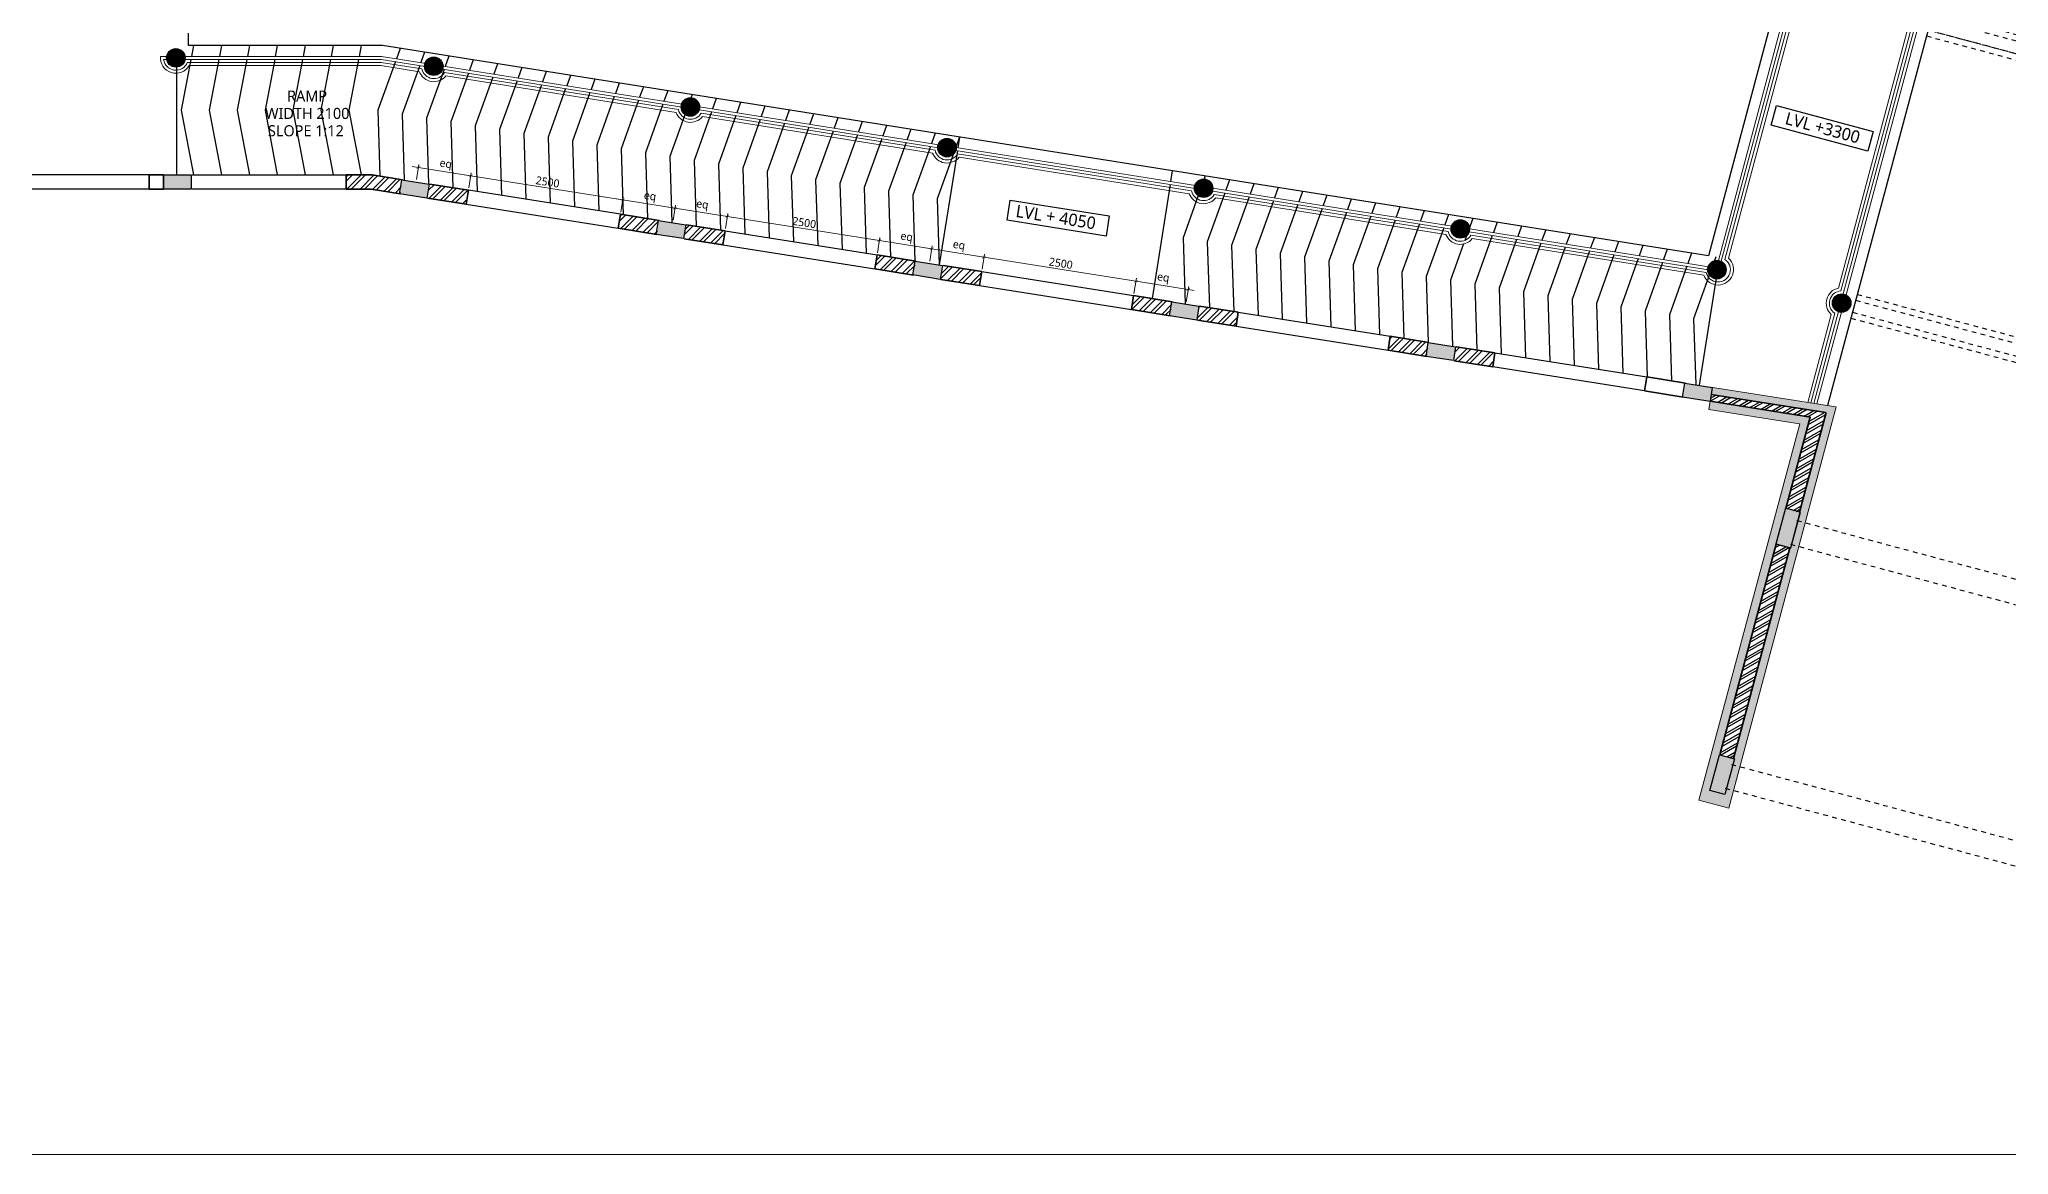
# Model space of a CAD drawing. Header units: millimetres. Extents: x 897770 to 1185420, y -692043 to -233237.
# Drawn here: x 932268 to 964262, y -392994 to -374887 of the extents above; entities that cross this region are included whole.
import ezdxf
from ezdxf.enums import TextEntityAlignment as Align

# ---------------------------------------------------------------- set-up
doc = ezdxf.new("R2010")
doc.units = ezdxf.units.MM
doc.header["$MEASUREMENT"] = 0
doc.linetypes.add('Dash', pattern=[6, 3, -3])
for name, color, linetype in [('A-Anno Tags', 6, 'Continuous'), ('A-Ele 10', 3, 'Continuous'), ('A-Elevation', 4, 'Continuous'), ('A-Steps', 3, 'Continuous'), ('A-Wall Patt', 8, 'Continuous'), ('S-Conc Patt', 9, 'Continuous')]:
    doc.layers.add(name, color=color, linetype=linetype)
for name, color, linetype, lineweight in [('A-Detail Lines', 8, 'Continuous', 25), ('A-Wall Sec', 1, 'Continuous', 30), ('Ann_TitleBlock 2', 5, 'Continuous', 25), ('Anno_Tittleblock', 5, 'Continuous', 13), ('DW Tags', 7, 'Continuous', 13), ('ele l', 6, 'Continuous', 15), ('elevation', 4, 'Continuous', 13), ('S-Concrete', 40, 'Continuous', 30), ('ST CLADDING PLAN', 6, 'Continuous', 9)]:
    doc.layers.add(name, color=color, linetype=linetype, lineweight=lineweight)
doc.styles.get("Standard").update_dxf_attribs({"font": 'trebuc.ttf'})
doc.styles.add('TITLE', font='swissel.ttf', dxfattribs={"height": 4.3})

# ---------------------------------------------------------------- blocks, each defined once
blk = doc.blocks.new('IIITD WD A1- L Format Library')
at = {"layer": 'Anno_Tittleblock', "color": 5}
blk.add_lwpolyline([(0, -7.57), (775, -7.57), (775, 573.91), (0, 573.91)], close=True, dxfattribs=at)
at = {"style": 'TITLE'}
for tag, p, height in [('PROJECT NAME 1', (779.17, 137.4), 2.98), ('PROJECT NAME 2', (779.17, 132.23), 2.98), ('PROJECT_NAME_3', (779.17, 127.37), 2.98), ('1:100@A1', (818.06, 91.92), 2.25), ('03.04.11', (821.96, 84.64), 2.25), ('A-2.03', (844.81, 84.28), 4), ('AC', (827.5, 76.14), 2.25), ('A', (858.85, 75.94), 3.66)]:
    blk.add_attdef(tag, p, '', height=height, dxfattribs=at)
for p in [(780.3, 113.01), (780.3, 106.37)]:
    blk.add_attdef('FIRST FLOOR PLAN', text='', height=3.39, dxfattribs=at).set_placement(p, align=Align.TOP_LEFT)
blk = doc.blocks.new('_ArchTick')
at = {"color": 0, "linetype": 'ByBlock', "const_width": 0.15}
blk.add_lwpolyline([(-0.5, -0.5), (0.5, 0.5)], dxfattribs=at)
blk = doc.blocks.new('block outer')
at = {"layer": 'S-Conc Patt'}
h = blk.add_hatch(color=256, dxfattribs=at)
edge = h.paths.add_edge_path()
edge.add_arc((833442, -295733), 150, 0, 360)
h = blk.add_hatch(color=256, dxfattribs=at)
edge = h.paths.add_edge_path()
edge.add_arc((837633, -295869), 150, 0, 360)
h = blk.add_hatch(color=256, dxfattribs=at)
edge = h.paths.add_edge_path()
edge.add_arc((841802, -296530), 150, 0, 360)
h = blk.add_hatch(color=256, dxfattribs=at)
edge = h.paths.add_edge_path()
edge.add_arc((845971, -297190), 150, 0, 360)
for points in [[(833242, -297633), (833692, -297633), (833692, -297863), (833242, -297863)], [(837114, -297711), (837558, -297781), (837522, -298008), (837078, -297938)], [(841283, -298371), (841727, -298441), (841691, -298668), (841247, -298598)], [(845452, -299031), (845896, -299102), (845860, -299329), (845416, -299258)], [(849621, -299692), (850065, -299762), (850029, -299989), (849585, -299919)], [(853790, -300352), (854235, -300422), (854199, -300649), (853754, -300579)], [(857959, -301012), (858404, -301083), (858368, -301310), (857923, -301239)]]:
    blk.add_hatch(color=256, dxfattribs=at).paths.add_polyline_path(points)
h = blk.add_hatch(color=256, dxfattribs=at)
edge = h.paths.add_edge_path()
edge.add_arc((850140, -297850), 150, 0, 360)
h = blk.add_hatch(color=256, dxfattribs=at)
edge = h.paths.add_edge_path()
edge.add_arc((854310, -298510), 150, 0, 360)
h = blk.add_hatch(color=256, dxfattribs=at)
edge = h.paths.add_edge_path()
edge.add_arc((858479, -299171), 150, 0, 360)
h = blk.add_hatch(color=256, dxfattribs=at)
edge = h.paths.add_edge_path()
edge.add_arc((860507, -299714), 150, 0, 360)
at = {"layer": 'S-Concrete'}
for points in [[(833242, -297633), (833692, -297633), (833692, -297863), (833242, -297863)], [(837114, -297711), (837558, -297781), (837522, -298008), (837078, -297938)], [(841283, -298371), (841727, -298441), (841691, -298668), (841247, -298598)], [(845452, -299031), (845896, -299102), (845860, -299329), (845416, -299258)], [(849621, -299692), (850065, -299762), (850029, -299989), (849585, -299919)], [(853790, -300352), (854235, -300422), (854199, -300649), (853754, -300579)], [(857959, -301012), (858404, -301083), (858368, -301310), (857923, -301239)]]:
    blk.add_lwpolyline(points, close=True, dxfattribs=at)
for centre in [(833442, -295733), (837633, -295869), (841802, -296530), (845971, -297190), (850140, -297850), (854310, -298510), (858479, -299171), (860507, -299714)]:
    blk.add_circle(centre, 150, dxfattribs=at)
blk = doc.blocks.new('ewtwert')
at = {"layer": 'A-Detail Lines', "linetype": 'Dash', "ltscale": 25}
for p, q in [((969197, -172988), (974944, -174528)), ((969094, -173374), (974841, -174914)), ((966501, -182856), (973359, -184694, 0)), ((966527, -182760), (970168, -183735)), ((966423, -183146), (970065, -184122)), ((966449, -183049), (973307, -184887)), ((970391, -183795), (973385, -184597)), ((968990, -188135, 0), (970065, -184122, 0)), ((969212, -188195, 0), (970287, -184181, 0)), ((970287, -184181), (973281, -184984)), ((965348, -187159), (968990, -188135)), ((965270, -187449), (972128, -189287, 0)), ((965322, -187256), (972180, -189093)), ((965245, -187546), (968886, -188521)), ((969212, -188195), (972206, -188997)), ((968120, -191381, 0), (968886, -188521, 0)), ((968341, -191444, 0), (969108, -188581, 0)), ((969108, -188581), (972103, -189383)), ((972103, -189383, 0), (972206, -188997, 0)), ((964453, -190501), (971311, -192339, 0)), ((964478, -190405, 0), (968120, -191381, 0)), ((964375, -190791), (968016, -191767, 0)), ((964401, -190695), (971259, -192532)), ((968342, -191440, 0), (971336, -192242, 0)), ((966674, -196775, 0), (968016, -191767, 0)), ((966897, -196835, 0), (968239, -191826, 0)), ((968239, -191826, 0), (971233, -192629, 0)), ((971233, -192629, 0), (971336, -192242, 0)), ((963033, -195799), (966674, -196775)), ((962870, -196066), (969813, -197927, 0)), ((962955, -196089), (969813, -197927)), ((963007, -195896), (969865, -197734)), ((962929, -196186), (966571, -197161)), ((966897, -196835), (969891, -197637)), ((965447, -201358, 0), (966571, -197161, 0)), ((965669, -201417, 0), (966793, -197221, 0)), ((966793, -197221), (969787, -198023)), ((969787, -198023, 0), (969891, -197637, 0)), ((961779, -200478), (968637, -202316, 0)), ((961805, -200382), (965447, -201358, 0)), ((961702, -200768), (968560, -202606)), ((961727, -200672), (968585, -202509)), ((965669, -201417), (968663, -202219)), ((968560, -202606, 0), (968663, -202219, 0)), ((960822, -204052, 0), (966617, -205605, 0)), ((960718, -204439, 0), (966514, -205992, 0)), ((959760, -208013), (965556, -209566)), ((959657, -208399), (965452, -209952))]:
    blk.add_line(p, q, dxfattribs=at)
at = {"layer": 'A-Detail Lines', "linetype": 'Dash', "ltscale": 50}
for p, q in [((967596, -178770), (974454, -180608)), ((967492, -179157), (971134, -180132)), ((967518, -179060), (974376, -180898, 0)), ((967570, -178867), (974428, -180704)), ((970168, -183735, 0), (971134, -180132, 0)), ((970391, -183795, 0), (971356, -180192, 0)), ((973223, -180950, 0), (971292, -180433, 0)), ((971356, -180192), (974350, -180994)), ((973185, -181095, 0), (971253, -180578, 0)), ((974350, -180994, 0), (974454, -180608, 0)), ((973068, -181530, 0), (971136, -181012, 0)), ((973107, -181385, 0), (971175, -180867, 0)), ((972990, -181820, 0), (971059, -181302, 0)), ((972952, -181965, 0), (971020, -181447, 0)), ((972835, -182399, 0), (970903, -181882, 0)), ((972874, -182254, 0), (970942, -181737, 0)), ((972719, -182834, 0), (970787, -182316, 0)), ((972757, -182689, 0), (970826, -182171, 0)), ((972641, -183124, 0), (970709, -182606, 0)), ((972602, -183269, 0), (970670, -182751, 0)), ((972486, -183703, 0), (970554, -183186, 0)), ((972525, -183558, 0), (970593, -183041, 0)), ((972369, -184138, 0), (970437, -183620, 0)), ((972408, -183993, 0), (970476, -183475, 0)), ((972136, -185007, 0), (970204, -184490, 0)), ((972175, -184862, 0), (970243, -184345, 0)), ((973281, -184984, 0), (973385, -184597, 0)), ((972020, -185442, 0), (970088, -184924, 0)), ((972059, -185297, 0), (970127, -184779, 0)), ((971942, -185732, 0), (970010, -185214, 0)), ((971903, -185877, 0), (969972, -185359, 0)), ((971787, -186311, 0), (969855, -185794, 0)), ((971826, -186166, 0), (969894, -185649, 0)), ((971709, -186601, 0), (969777, -186083, 0)), ((971593, -187036, 0), (969661, -186518, 0)), ((971670, -186746, 0), (969739, -186228, 0)), ((971554, -187181, 0), (969622, -186663, 0)), ((971438, -187615, 0), (969506, -187098, 0)), ((971476, -187470, 0), (969544, -186953, 0)), ((971360, -187905, 0), (969428, -187387, 0)), ((971321, -188050, 0), (969389, -187532, 0)), ((971205, -188485, 0), (969273, -187967, 0)), ((971243, -188340, 0), (969312, -187822, 0)), ((971010, -189209, 0), (969079, -188691, 0)), ((970972, -189354, 0), (969040, -188836, 0)), ((970855, -189789, 0), (968923, -189271, 0)), ((970894, -189644, 0), (968962, -189126, 0)), ((970739, -190223, 0), (968807, -189706, 0)), ((970778, -190078, 0), (968846, -189561, 0)), ((970661, -190513, 0), (968729, -189995, 0)), ((970622, -190658, 0), (968690, -190140, 0)), ((970506, -191093, 0), (968574, -190575, 0)), ((970545, -190948, 0), (968613, -190430, 0)), ((970428, -191382, 0), (968496, -190865, 0)), ((970312, -191817, 0), (968380, -191299, 0)), ((970389, -191527, 0), (968457, -191010, 0)), ((970063, -192745, 0), (968131, -192227, 0)), ((970102, -192600, 0), (968170, -192082, 0)), ((969986, -193035, 0), (968054, -192517, 0)), ((969947, -193180, 0), (968015, -192662, 0)), ((969830, -193614, 0), (967898, -193097, 0)), ((969869, -193469, 0), (967937, -192952, 0)), ((969714, -194049, 0), (967782, -193531, 0)), ((969753, -193904, 0), (967821, -193386, 0)), ((969636, -194339, 0), (967704, -193821, 0)), ((969597, -194484, 0), (967665, -193966, 0)), ((969481, -194918, 0), (967549, -194401, 0)), ((969520, -194773, 0), (967588, -194256, 0)), ((969364, -195353, 0), (967433, -194835, 0)), ((969403, -195208, 0), (967471, -194690, 0)), ((969287, -195643, 0), (967355, -195125, 0)), ((969248, -195788, 0), (967316, -195270, 0)), ((969131, -196222, 0), (967200, -195705, 0)), ((969170, -196077, 0), (967238, -195560, 0)), ((969054, -196512, 0), (967122, -195994, 0)), ((968937, -196947, 0), (967005, -196429, 0)), ((969015, -196657, 0), (967083, -196139, 0)), ((968898, -197092, 0), (966967, -196574, 0)), ((968609, -198170, 0), (966677, -197653, 0)), ((968648, -198026, 0), (966716, -197508, 0)), ((968532, -198460, 0), (966600, -197943, 0)), ((968493, -198605, 0), (966561, -198087, 0)), ((968376, -199040, 0), (966444, -198522, 0)), ((968415, -198895, 0), (966483, -198377, 0)), ((968260, -199474, 0), (966328, -198957, 0)), ((968299, -199330, 0), (966367, -198812, 0)), ((968182, -199764, 0), (966250, -199247, 0)), ((968143, -199909, 0), (966212, -199391, 0)), ((968027, -200344, 0), (966095, -199826, 0)), ((968066, -200199, 0), (966134, -199681, 0)), ((967910, -200778, 0), (965979, -200261, 0)), ((967949, -200634, 0), (966017, -200116, 0)), ((967833, -201068, 0), (965901, -200551, 0)), ((967794, -201213, 0), (965862, -200695, 0)), ((967677, -201648, 0), (965746, -201130, 0)), ((967716, -201503, 0), (965784, -200985, 0))]:
    blk.add_line(p, q, dxfattribs=at)
blk = doc.blocks.new('gf colmn')
at = {"layer": 'S-Conc Patt'}
blk.add_hatch(color=256, dxfattribs=at).paths.add_polyline_path([(708441, -297112), (708285, -297691), (708527, -297756), (708682, -297176)])
at = {"layer": 'S-Concrete', "elevation": 0}
blk.add_lwpolyline([(708441, -297112), (708285, -297691), (708527, -297756), (708682, -297176), (708441, -297112)], dxfattribs=at)
blk = doc.blocks.new('perg colmn')
at = {"layer": 'S-Conc Patt'}
blk.add_hatch(color=256, dxfattribs=at).paths.add_polyline_path([(858356, -307627), (858511, -307048), (858753, -307112), (858597, -307692)])
at = {"layer": 'S-Concrete', "elevation": 0}
blk.add_lwpolyline([(858356, -307627), (858511, -307048), (858753, -307112), (858597, -307692)], close=True, dxfattribs=at)
at = {"color": 6}
blk.add_blockref('gf colmn', (151142, -5934, 0), dxfattribs=at)
blk = doc.blocks.new('block rt')
at = {"layer": 'S-Conc Patt'}
blk.add_hatch(color=256, dxfattribs=at).paths.add_polyline_path([(859583, -303046), (859428, -303626), (859669, -303690), (859825, -303111)])
at = {"layer": 'S-Concrete'}
blk.add_lwpolyline([(859583, -303046), (859428, -303626), (859669, -303690), (859825, -303111), (859583, -303046)], dxfattribs=at)
blk = doc.blocks.new('block rt lft')
at = {"color": 6}
blk.add_blockref('block rt', (0, 0), dxfattribs=at)

msp = doc.modelspace()

# ---------------------------------------------------------------- hatches: boundary and pattern name
at = {"layer": 'A-Wall Patt'}
h = msp.add_hatch(dxfattribs=at)
h.set_pattern_fill('ANSI32', color=256, scale=400, style=0)
h.paths.add_polyline_path([(938166.6, -377165.1), (937675.4, -377087.3), (937251.4, -377087.4), (937251.4, -377317.3), (937657.3, -377317.3), (938130.7, -377392.3)])
h.paths.add_polyline_path([(939238.8, -377335), (938611.1, -377235.5), (938575.1, -377462.7), (939202.8, -377562.1)])
h = msp.add_hatch(dxfattribs=at)
h.set_pattern_fill('ANSI32', color=256, scale=400, style=0)
h.paths.add_polyline_path([(942335.8, -377825.5), (941708, -377726.1), (941672.1, -377953.2), (942299.8, -378052.6)])
h.paths.add_polyline_path([(943407.9, -377995.3), (942780.2, -377895.9), (942744.2, -378123), (943372, -378222.5)])
h = msp.add_hatch(dxfattribs=at)
h.set_pattern_fill('ANSI32', color=256, scale=400, style=0)
h.paths.add_polyline_path([(946504.9, -378485.8), (945877.2, -378386.4), (945841.2, -378613.5), (946468.9, -378713)])
h.paths.add_polyline_path([(947577.1, -378655.6), (946949.3, -378556.2), (946913.4, -378783.4), (947541.1, -378882.8)])
h = msp.add_hatch(dxfattribs=at)
h.set_pattern_fill('ANSI32', color=256, scale=400, style=0)
h.paths.add_polyline_path([(950674, -379146.1), (950046.3, -379046.7), (950010.3, -379273.9), (950638, -379373.3)])
h.paths.add_polyline_path([(951746.2, -379315.9), (951118.4, -379216.5), (951082.5, -379443.7), (951710.2, -379543.1)])
h = msp.add_hatch(dxfattribs=at)
h.set_pattern_fill('ANSI32', color=256, scale=400, style=0)
h.paths.add_polyline_path([(954843.1, -379806.4), (954215.4, -379707), (954179.4, -379934.2), (954807.1, -380033.6)])
h.paths.add_polyline_path([(955915.3, -379976.3), (955287.6, -379876.8), (955251.6, -380104), (955879.3, -380203.4)])
h = msp.add_hatch(dxfattribs=at)
h.set_pattern_fill('ANSI32', color=256, scale=300, angle=345, style=0)
h.set_pattern_definition([(30, (959410.69, -386564.27), (-56.25, 97.4279), []), (30, (959461.92, -386578), (-56.25, 97.4279), [])])
h.paths.add_polyline_path([(961291.4, -380945.8), (959428.7, -380650.8), (959410.7, -380764.3), (961033.1, -381021.3), (960635.9, -382503.3), (960858.1, -382562.9)])
h.paths.add_polyline_path([(960702.8, -383142.4), (960480.6, -383082.9), (959563.8, -386504.7), (959785.9, -386564.3)])
at = {"layer": 'S-Conc Patt'}
h = msp.add_hatch(dxfattribs=at)
h.set_pattern_fill('ANSI35', color=256, scale=300, angle=345, style=0)
h.set_pattern_definition([(30, (959226.31, -387371.95), (-37.5, 64.9519), []), (30, (959277.54, -387385.68), (-37.5, 64.9519), [93.75, -18.75, 0, -18.75])])
h.paths.add_polyline_path([(961033.1, -381021.3), (959410.7, -380764.3), (959389.6, -380897.7), (960863.8, -381131.2), (959226.3, -387242.5), (959709.3, -387372), (959787.6, -387079.7), (959666.8, -387047.3), (959640.3, -387146.4), (959398.8, -387081.7), (959554.1, -386502.2), (959563.8, -386504.7), (960480.6, -383082.9), (960471, -383080.3), (960626.3, -382500.8), (960635.9, -382503.3)])
h.paths.add_polyline_path([(959446.7, -380537.2), (959428.7, -380650.8), (961291.4, -380945.8), (960858.1, -382562.9), (960867.8, -382565.5), (960831.5, -382700.7), (960952.3, -382733), (961455.4, -380855.3)])
h.paths.add_polyline_path([(960952.3, -382733), (960831.5, -382700.7), (960728, -383087), (960848.7, -383119.4)], flags=17)
h.paths.add_polyline_path([(960848.7, -383119.4), (960728, -383087), (960712.5, -383145), (960702.8, -383142.4), (959785.9, -386564.3), (959795.6, -386566.9), (959770.4, -386661), (959891.1, -386693.3)], flags=17)
h.paths.add_polyline_path([(959891.1, -386693.3), (959770.4, -386661), (959666.8, -387047.3), (959787.6, -387079.7)], flags=17)

# ---------------------------------------------------------------- linework, layer by layer
at = {"layer": 'A-Anno Tags'}
for p, q in [((960404.3, -376280.1, 0), (960489.7, -375961.2, 0)), ((960489.7, -375961.2, 0), (962062.5, -376382.7, 0)), ((961977.1, -376701.5, 0), (960404.3, -376280.1, 0)), ((962062.5, -376382.7, 0), (961977.1, -376701.5, 0)), ((947988.8, -377824.8, 0), (948040.5, -377498.8, 0)), ((948040.5, -377498.8, 0), (949648.7, -377753.5, 0)), ((949597.1, -378079.6, 0), (947988.8, -377824.8, 0)), ((949648.7, -377753.5, 0), (949597.1, -378079.6, 0))]:
    msp.add_line(p, q, dxfattribs=at)
at = {"layer": 'A-Detail Lines'}
for p, q in [((934730.1, -375212.5, 0), (934573, -376037.4, 0)), ((934773, -374987.4, 0), (934739.6, -375162.5, 0)), ((935183.7, -375212.5, 0), (935026.5, -376037.4, 0)), ((935226.5, -374987.4, 0), (935193.2, -375162.5, 0)), ((935637.2, -375212.4, 0), (935480.1, -376037.4, 0)), ((935680, -374987.4, 0), (935646.7, -375162.4, 0)), ((936090.7, -375212.4, 0), (935933.6, -376037.4, 0)), ((936133.6, -374987.4, 0), (936100.2, -375162.4, 0)), ((936544.3, -375212.4, 0), (936387.1, -376037.4, 0)), ((936587.1, -374987.4, 0), (936553.8, -375162.4, 0)), ((936997.8, -375212.4, 0), (936840.7, -376037.4, 0)), ((937040.6, -374987.4, 0), (937007.3, -375162.4, 0)), ((937451.3, -375212.4, 0), (937294.2, -376037.4, 0)), ((937494.2, -374987.4, 0), (937460.9, -375162.4, 0)), ((938052.6, -375248.7, 0), (937768.3, -376039, 0)), ((938130.1, -375033.2, 0), (938069.8, -375200.8, 0)), ((938525.2, -375095.8, 0), (938464.9, -375263.4, 0)), ((938920.3, -375158.3, 0), (938860, -375326, 0)), ((939315.3, -375220.9, 0), (939255, -375388.5, 0)), ((939710.4, -375283.5, 0), (939650.1, -375451.1, 0)), ((934495.5, -375337.1, 0), (934495.4, -377087.5, 0)), ((938447.7, -375311.3, 0), (938163.4, -376101.5, 0)), ((938842.7, -375373.9, 0), (938558.5, -376164.1, 0)), ((939237.8, -375436.4, 0), (938953.6, -376226.7, 0)), ((939632.9, -375499, 0), (939348.6, -376289.3, 0)), ((940028, -375561.6, 0), (939743.7, -376351.8, 0)), ((940105.5, -375346.1, 0), (940045.2, -375513.7, 0)), ((940500.6, -375408.6, 0), (940440.3, -375576.3, 0)), ((940895.6, -375471.2, 0), (940835.3, -375638.8, 0)), ((941290.7, -375533.8, 0), (941230.4, -375701.4, 0)), ((941685.8, -375596.4, 0), (941625.5, -375764, 0)), ((940423, -375624.2, 0), (940138.8, -376414.4, 0)), ((940818.1, -375686.7, 0), (940533.9, -376477, 0)), ((941213.2, -375749.3, 0), (940928.9, -376539.6, 0)), ((941608.3, -375811.9, 0), (941324, -376602.1, 0)), ((942003.3, -375874.5, 0), (941719.1, -376664.7, 0)), ((942080.9, -375658.9, 0), (942020.6, -375826.6, 0)), ((942475.9, -375721.5, 0), (942415.7, -375889.1, 0)), ((942871, -375784.1, 0), (942509.2, -376789.9, 0)), ((943266.1, -375846.6, 0), (943205.8, -376014.3, 0)), ((943661.2, -375909.2, 0), (943600.9, -376076.9, 0)), ((934573, -376037.4, 0), (934773.1, -377087.4, 0)), ((935026.5, -376037.4, 0), (935226.6, -377087.4, 0)), ((935480.1, -376037.4, 0), (935680.1, -377087.4, 0)), ((935933.6, -376037.4, 0), (936133.7, -377087.4, 0)), ((936387.1, -376037.4, 0), (936587.2, -377087.4, 0)), ((936840.7, -376037.4, 0), (937040.7, -377087.4, 0)), ((937294.2, -376037.4, 0), (937494.3, -377087.4, 0)), ((937768.3, -376039, 0), (937801.6, -377107.3, 0)), ((938163.4, -376101.5, 0), (938196.7, -377169.9, 0)), ((938558.5, -376164.1, 0), (938591.8, -377232.5, 0)), ((938953.6, -376226.7, 0), (938986.8, -377295.1, 0)), ((942398.4, -375937, 0), (942114.2, -376727.3, 0)), ((943188.6, -376062.2, 0), (942904.3, -376852.4, 0)), ((943583.6, -376124.7, 0), (943299.4, -376915, 0)), ((943978.7, -376187.3, 0), (943694.5, -376977.6, 0)), ((944056.3, -375971.8, 0), (943996, -376139.4, 0)), ((944451.3, -376034.4, 0), (944391, -376202, 0)), ((944846.4, -376096.9, 0), (944786.1, -376264.6, 0)), ((945241.5, -376159.5, 0), (945181.2, -376327.2, 0)), ((945636.6, -376222.1, 0), (945576.3, -376389.7, 0)), ((939348.6, -376289.3, 0), (939381.9, -377357.6, 0)), ((939743.7, -376351.8, 0), (939777, -377420.2, 0)), ((940138.8, -376414.4, 0), (940172.1, -377482.8, 0)), ((940533.9, -376477, 0), (940567.1, -377545.3, 0)), ((940928.9, -376539.6, 0), (940962.2, -377607.9, 0)), ((944373.8, -376249.9, 0), (944089.5, -377040.2, 0)), ((944768.9, -376312.5, 0), (944484.6, -377102.7, 0)), ((945163.9, -376375, 0), (944879.7, -377165.3, 0)), ((945559, -376437.6, 0), (945274.8, -377227.9, 0)), ((945954.1, -376500.2, 0), (945669.8, -377290.5, 0)), ((946031.6, -376284.7, 0), (945971.3, -376452.3, 0)), ((946349.2, -376562.8, 0), (946064.9, -377353, 0)), ((946426.7, -376347.2, 0), (946366.4, -376514.9, 0)), ((946821.8, -376409.8, 0), (946761.5, -376577.4, 0)), ((947216.9, -376472.4, 0), (946855.1, -377478.2, 0)), ((947216.9, -376472.4, 0), (947189.5, -376645.2, 0)), ((941324, -376602.1, 0), (941357.3, -377670.5, 0)), ((941719.1, -376664.7, 0), (941752.4, -377733.1, 0)), ((942114.2, -376727.3, 0), (942147.4, -377795.6, 0)), ((942509.2, -376789.9, 0), (942542.5, -377858.2, 0)), ((942904.3, -376852.4, 0), (942937.6, -377920.8, 0)), ((946744.3, -376625.3, 0), (946460, -377415.6, 0)), ((947181.7, -376694.6, 0), (946888.3, -378546.5, 0)), ((943299.4, -376915, 0), (943332.7, -377983.4, 0)), ((943694.5, -376977.6, 0), (943727.7, -378045.9, 0)), ((944089.5, -377040.2, 0), (944122.8, -378108.5, 0)), ((944484.6, -377102.7, 0), (944517.9, -378171.1, 0)), ((944879.7, -377165.3, 0), (944913, -378233.7, 0)), ((950673.8, -377019.9, 0), (950646.4, -377192.8, 0)), ((951209.9, -377104.8, 0), (950848.1, -378110.6, 0)), ((951604.9, -377167.4, 0), (951544.6, -377335, 0)), ((945274.8, -377227.9, 0), (945308, -378296.2, 0)), ((945669.8, -377290.5, 0), (945703.1, -378358.8, 0)), ((946064.9, -377353, 0), (946098.2, -378421.4, 0)), ((946460, -377415.6, 0), (946493.3, -378484, 0)), ((946855.1, -377478.2, 0), (946888.3, -378546.5, 0)), ((950638.6, -377242.1, 0), (950345.2, -379094.1, 0)), ((951527.4, -377382.9, 0), (951243.1, -378173.2, 0)), ((951922.5, -377445.5, 0), (951638.2, -378235.8, 0)), ((952000, -377230, 0), (951939.7, -377397.6, 0)), ((952317.6, -377508.1, 0), (952033.3, -378298.3, 0)), ((952395.1, -377292.5, 0), (952334.8, -377460.2, 0)), ((952790.2, -377355.1, 0), (952729.9, -377522.7, 0)), ((953185.2, -377417.7, 0), (953124.9, -377585.3, 0)), ((953580.3, -377480.3, 0), (953520, -377647.9, 0)), ((952712.6, -377570.6, 0), (952428.4, -378360.9, 0)), ((953107.7, -377633.2, 0), (952823.4, -378423.5, 0)), ((953502.8, -377695.8, 0), (953218.5, -378486.1, 0)), ((953897.9, -377758.4, 0), (953613.6, -378548.6, 0)), ((953975.4, -377542.8, 0), (953915.1, -377710.5, 0)), ((954292.9, -377820.9, 0), (954008.7, -378611.2, 0)), ((954370.5, -377605.4, 0), (954310.2, -377773, 0)), ((954765.5, -377668, 0), (954705.2, -377835.6, 0)), ((955160.6, -377730.6, 0), (955100.3, -377898.2, 0)), ((955555.7, -377793.1, 0), (955427.1, -378150.6, 0)), ((950848.1, -378110.6, 0), (950881.3, -379179, 0)), ((954688, -377883.5, 0), (954403.7, -378673.8, 0)), ((955083.1, -377946.1, 0), (954798.8, -378736.3, 0)), ((955873.2, -378071.2, 0), (955589, -378861.5, 0)), ((955950.8, -377855.7, 0), (955890.5, -378023.3, 0)), ((956268.3, -378133.8, 0), (955984, -378924.1, 0)), ((956345.8, -377918.3, 0), (956285.5, -378085.9, 0)), ((956740.9, -377980.9, 0), (956680.6, -378148.5, 0)), ((957136, -378043.4, 0), (957075.7, -378211.1, 0)), ((957531.1, -378106, 0), (957470.8, -378273.6, 0)), ((951243.1, -378173.2, 0), (951276.4, -379241.5, 0)), ((951638.2, -378235.8, 0), (951671.5, -379304.1, 0)), ((952033.3, -378298.3, 0), (952066.6, -379366.7, 0)), ((952428.4, -378360.9, 0), (952461.6, -379429.3, 0)), ((952823.4, -378423.5, 0), (952856.7, -379491.8, 0)), ((953218.5, -378486.1, 0), (953251.8, -379554.4, 0)), ((955406, -378209.3, 0), (955193.9, -378798.9, 0)), ((956663.4, -378196.4, 0), (956379.1, -378986.6, 0)), ((957058.5, -378259, 0), (956774.2, -379049.2, 0)), ((957453.5, -378321.5, 0), (957169.3, -379111.8, 0)), ((957848.6, -378384.1, 0), (957564.3, -379174.4, 0)), ((957926.1, -378168.6, 0), (957865.8, -378336.2, 0)), ((958243.7, -378446.7, 0), (957959.4, -379236.9, 0)), ((958321.2, -378231.2, 0), (958260.9, -378398.8, 0)), ((958716.3, -378293.7, 0), (958656, -378461.4, 0)), ((959111.4, -378356.3, 0), (959051.1, -378523.9, 0)), ((959506.4, -378418.9, 0), (959144.6, -379424.7, 0)), ((953613.6, -378548.6, 0), (953646.9, -379617, 0)), ((954008.7, -378611.2, 0), (954041.9, -379679.6, 0)), ((954403.7, -378673.8, 0), (954437, -379742.1, 0)), ((954798.8, -378736.3, 0), (954832.1, -379804.7, 0)), ((955193.9, -378798.9, 0), (955227.2, -379867.3, 0)), ((958638.8, -378509.3, 0), (958354.5, -379299.5, 0)), ((959033.8, -378571.8, 0), (958749.6, -379362.1, 0)), ((959531.7, -378625.4, 0), (959234.4, -380502, 0)), ((955589, -378861.5, 0), (955622.2, -379929.9, 0)), ((955984, -378924.1, 0), (956017.3, -379992.4, 0)), ((956379.1, -378986.6, 0), (956412.4, -380055, 0)), ((956774.2, -379049.2, 0), (956807.5, -380117.6, 0)), ((957169.3, -379111.8, 0), (957202.5, -380180.1, 0)), ((957564.3, -379174.4, 0), (957597.6, -380242.7, 0)), ((957959.4, -379236.9, 0), (957992.7, -380305.3, 0)), ((958354.5, -379299.5, 0), (958387.8, -380367.9, 0)), ((958749.6, -379362.1, 0), (958782.9, -380430.4, 0)), ((959144.6, -379424.7, 0), (959177.9, -380493, 0))]:
    msp.add_line(p, q, dxfattribs=at)
at = {"layer": 'A-Ele 10'}
for p, q in [((968030.5, -355793.8, 0), (961321, -380834, 0)), ((961939.4, -368867, 0), (959385.1, -378399.7, 0)), ((934690.5, -374987.5, 0), (934690.5, -374787.5, 0)), ((937840.7, -374987.3, 0), (934690.5, -374987.5, 0)), ((959385.1, -378399.7, 0), (937840.7, -374987.3, 0))]:
    msp.add_line(p, q, dxfattribs=at)
at = {"layer": 'A-Elevation'}
for p, q in [((934054, -377087.5, 0), (931554, -377087.5, 0)), ((934751.4, -377087.5, 0), (937251.4, -377087.4, 0)), ((934054, -377317.4, 0), (931554, -377317.4, 0)), ((937251.4, -377317.3, 0), (934751.4, -377317.3, 0)), ((941708, -377726.1, 0), (939238.8, -377335, 0)), ((939202.8, -377562.1, 0), (941672.1, -377953.2, 0)), ((943407.9, -377995.3, 0), (945877.2, -378386.4, 0)), ((943372, -378222.5, 0), (945841.2, -378613.5, 0)), ((947577.1, -378655.6, 0), (950046.3, -379046.7, 0)), ((947541.1, -378882.8, 0), (950010.3, -379273.9, 0)), ((951746.2, -379315.9, 0), (954215.4, -379707, 0)), ((951710.2, -379543.1, 0), (954179.4, -379934.2, 0)), ((955915.3, -379976.3, 0), (958384.5, -380367.4, 0)), ((958348.5, -380594.5, 0), (955879.3, -380203.4, 0))]:
    msp.add_line(p, q, dxfattribs=at)
at = {"layer": 'A-Wall Sec', "lineweight": 35}
for p, q in [((937675.4, -377087.3, 0), (937251.4, -377087.4, 0)), ((937251.4, -377317.3, 0), (937251.4, -377087.4, 0)), ((938166.6, -377165.1, 0), (937675.4, -377087.3, 0)), ((937251.4, -377317.3, 0), (937657.3, -377317.3, 0)), ((937657.3, -377317.3, 0), (938130.7, -377392.3, 0)), ((938575.1, -377462.7, 0), (939202.8, -377562.1, 0)), ((939238.8, -377335, 0), (938611.1, -377235.5, 0)), ((939202.8, -377562.1, 0), (939238.8, -377335, 0)), ((941708, -377726.1, 0), (941672.1, -377953.2, 0)), ((942335.8, -377825.5, 0), (941708, -377726.1, 0)), ((941672.1, -377953.2, 0), (942299.8, -378052.6, 0)), ((942744.2, -378123, 0), (943372, -378222.5, 0)), ((943407.9, -377995.3, 0), (942780.2, -377895.9, 0)), ((943372, -378222.5, 0), (943407.9, -377995.3, 0)), ((945877.2, -378386.4, 0), (945841.2, -378613.5, 0)), ((946504.9, -378485.8, 0), (945877.2, -378386.4, 0)), ((945841.2, -378613.5, 0), (946468.9, -378713, 0)), ((946913.4, -378783.4, 0), (947541.1, -378882.8, 0)), ((947577.1, -378655.6, 0), (946949.3, -378556.2, 0)), ((947541.1, -378882.8, 0), (947577.1, -378655.6, 0)), ((950046.3, -379046.7, 0), (950010.3, -379273.9, 0)), ((950674, -379146.1, 0), (950046.3, -379046.7, 0)), ((950010.3, -379273.9, 0), (950638, -379373.3, 0)), ((951082.5, -379443.7, 0), (951710.2, -379543.1, 0)), ((951746.2, -379315.9, 0), (951118.4, -379216.5, 0)), ((951710.2, -379543.1, 0), (951746.2, -379315.9, 0)), ((954215.4, -379707, 0), (954179.4, -379934.2, 0)), ((954843.1, -379806.4, 0), (954215.4, -379707, 0)), ((954179.4, -379934.2, 0), (954807.1, -380033.6, 0)), ((955915.3, -379976.3, 0), (955287.6, -379876.8, 0)), ((955879.3, -380203.4, 0), (955915.3, -379976.3, 0)), ((955251.6, -380104, 0), (955879.3, -380203.4, 0)), ((958348.5, -380594.5, 0), (958384.5, -380367.4, 0)), ((958384.5, -380367.4, 0), (959012.2, -380466.8, 0)), ((958348.5, -380594.5, 0), (958976.2, -380693.9, 0)), ((959428.7, -380650.8, 0), (961291.4, -380945.8, 0)), ((959410.9, -380762.8, 0), (961043.1, -381021.3, 0)), ((960641.1, -382502.2, 0), (961038.2, -381020.2, 0)), ((960863.2, -382561.8, 0), (961296.5, -380944.7, 0)), ((960485.8, -383081.8, 0), (959568.9, -386503.7, 0)), ((960707.9, -383141.3, 0), (959791, -386563.2, 0))]:
    msp.add_line(p, q, dxfattribs=at)
at = {"layer": 'A-Wall Sec', "lineweight": 35, "elevation": 0}
msp.add_lwpolyline([(934054, -377087.5), (934285.4, -377087.5), (934285.4, -377317.3), (934054, -377317.3)], close=True, dxfattribs=at)
at = {"layer": 'DW Tags'}
for p, q in [((939374.5, -377117.4, 0), (938327, -376951.5, 0)), ((938394.5, -377164.7, 0), (938433.6, -376917.8, 0)), ((941843.7, -377508.5, 0), (939177, -377086.1, 0)), ((939244.5, -377299.3, 0), (939283.6, -377052.4, 0)), ((939244.5, -377299.3, 0), (939283.6, -377052.4, 0)), ((942693.7, -377643.1, 0), (941646.2, -377477.2, 0)), ((941713.7, -377690.4, 0), (941752.8, -377443.5, 0)), ((941713.7, -377690.4, 0), (941752.8, -377443.5, 0)), ((943543.6, -377777.8, 0), (942496.2, -377611.8, 0)), ((942563.6, -377825, 0), (942602.7, -377578.1, 0)), ((942563.6, -377825, 0), (942602.7, -377578.1, 0)), ((946012.9, -378168.8, 0), (943346.1, -377746.5, 0)), ((943413.6, -377959.6, 0), (943452.7, -377712.7, 0)), ((943413.6, -377959.6, 0), (943452.7, -377712.7, 0)), ((946862.8, -378303.5, 0), (945815.3, -378137.6, 0)), ((945882.8, -378350.7, 0), (945921.9, -378103.8, 0)), ((945882.8, -378350.7, 0), (945921.9, -378103.8, 0)), ((947712.8, -378438.1, 0), (946665.3, -378272.2, 0)), ((946732.7, -378485.4, 0), (946771.9, -378238.4, 0)), ((946732.7, -378485.4, 0), (946771.9, -378238.4, 0)), ((950182, -378829.2, 0), (947515.2, -378406.8, 0)), ((947582.7, -378620, 0), (947621.8, -378373, 0)), ((947582.7, -378620, 0), (947621.8, -378373, 0)), ((951031.9, -378963.8, 0), (949984.4, -378797.9, 0)), ((950051.9, -379011.1, 0), (950091, -378764.1, 0)), ((950051.9, -379011.1, 0), (950091, -378764.1, 0)), ((950901.9, -379145.7, 0), (950941, -378898.8, 0))]:
    msp.add_line(p, q, dxfattribs=at)
at = {"layer": 'ele l'}
for p, q in [((960697.1, -374179.3, 0), (959545.8, -378476, 0)), ((960745.4, -374192.2, 0), (959594.1, -378489, 0)), ((960784, -374241.5, 0), (959653.7, -378459.8, 0)), ((960824.2, -374284.5, 0), (959710.5, -378441.1, 0)), ((962609.2, -374770.8, 0), (961496.1, -378924.8, 0)), ((962665.9, -374752.1, 0), (961535.9, -378969.4, 0)), ((962725.5, -374722.8, 0), (961574.2, -379019.6, 0)), ((962773.8, -374735.8, 0), (961622.5, -379032.5, 0)), ((934236.7, -375162.5, 0), (934337.5, -375162.5, 0)), ((934287, -375212.5, 0), (934337.5, -375212.5, 0)), ((937826.9, -375162.3, 0), (934633.3, -375162.5, 0)), ((937823, -375212.3, 0), (934633.3, -375212.5, 0)), ((937819, -375262.3, 0), (934670.8, -375262.5, 0)), ((938480.9, -375367.2, 0), (937819, -375262.3, 0)), ((938536.1, -375325.3, 0), (937823, -375212.3, 0)), ((938543.9, -375275.9, 0), (937826.9, -375162.3, 0)), ((937815.1, -375312.3, 0), (934701.9, -375312.5, 0)), ((938442.1, -375411.6, 0), (937815.1, -375312.3, 0)), ((942705.2, -375985.6, 0), (938818.8, -375370.1, 0)), ((942713, -375936.2, 0), (938826.1, -375320.6, 0)), ((938848.4, -375425.4, 0), (942650, -376027.5, 0)), ((938871.5, -375479.7, 0), (942611.2, -376072, 0)), ((946874.3, -376645.9, 0), (942987.9, -376030.4, 0)), ((946882.2, -376596.6, 0), (942995.2, -375980.9, 0)), ((943017.5, -376085.7, 0), (946819.1, -376687.8, 0)), ((943040.6, -376140, 0), (946780.3, -376732.3, 0)), ((951043.5, -377306.3, 0), (947157, -376690.7, 0)), ((951051.3, -377256.9, 0), (947164.3, -376641.2, 0)), ((947186.6, -376746, 0), (950988.2, -377348.1, 0)), ((947209.7, -376800.3, 0), (950949.4, -377392.6, 0)), ((955212.6, -377966.6, 0), (951326.1, -377351, 0)), ((955220.4, -377917.2, 0), (951333.4, -377301.6, 0)), ((951355.7, -377406.3, 0), (955157.3, -378008.5, 0)), ((951378.9, -377460.6, 0), (955118.5, -378052.9, 0)), ((959381.7, -378626.9, 0), (955495.2, -378011.4, 0)), ((959389.5, -378577.5, 0), (955502.5, -377961.9, 0)), ((959347.1, -378672.1, 0), (955524.8, -378066.7, 0)), ((959308.8, -378716.6, 0), (955548, -378121, 0)), ((960998.6, -380781.4, 0), (961381.3, -379353.3, 0)), ((961048.3, -380789.3, 0), (961438.1, -379334.6, 0)), ((961497.7, -379305.3, 0), (961097.5, -380798.6, 0)), ((961546, -379318.2, 0), (961147.2, -380806.5, 0))]:
    msp.add_line(p, q, dxfattribs=at)
for centre, radius, start, end in [((934485.4, -375187.4, 0), 250, 174.26784, 329.99158), ((934485.4, -375187.4, 0), 200, 187.19017, 337.96544), ((938676.1, -375323.7, 0), 250, 200.58667, 321.41327), ((938676.1, -375323.7, 0), 200, 192.54146, 329.45848), ((942845.2, -375984.1, 0), 250, 200.58667, 321.41327), ((942845.2, -375984.1, 0), 200, 192.54146, 329.45848), ((947014.3, -376644.4, 0), 250, 200.58667, 321.41327), ((947014.3, -376644.4, 0), 200, 192.54146, 329.45848), ((951183.4, -377304.7, 0), 250, 200.58667, 321.41327), ((951183.4, -377304.7, 0), 200, 192.54146, 329.45848), ((955352.6, -377965, 0), 250, 200.58667, 321.41327), ((955352.6, -377965, 0), 200, 192.54146, 329.45848), ((961550.1, -379168.9, 0), 250, 102.4757, 227.52485), ((961550.1, -379168.9, 0), 200, 94.06954, 235.93111)]:
    msp.add_arc(centre, radius, start, end, dxfattribs=at)
at = {"layer": 'elevation', "color": 6}
for radius, start, end in [(250, 201.39264, 47.51149), (200, 193.48266, 55.91543)]:
    msp.add_arc((959541.6, -378625.4, 0), radius, start, end, dxfattribs=at)
at = {"layer": 'ST CLADDING PLAN'}
for p, q in [((959385.1, -380527.4, 0), (961455.4, -380855.3, 0)), ((959389.6, -380897.7, 0), (959410.9, -380762.8, 0)), ((959389.6, -380897.7, 0), (960863.8, -381131.2, 0)), ((961460.5, -380854.2, 0), (959714.4, -387370.9, 0)), ((960869, -381130.1, 0), (959231.4, -387241.5, 0)), ((959714.4, -387370.9, 0), (959231.4, -387241.5, 0))]:
    msp.add_line(p, q, dxfattribs=at)

# ---------------------------------------------------------------- block references
at = {"color": 6}
for name, p in [('block rt lft', (101053, -79454.6, 0)), ('perg colmn', (101053, -79454.6, 0)), ('block outer', (101043, -79454.6, 0))]:
    msp.add_blockref(name, p, dxfattribs=at)
at = {"layer": 'A-Steps'}
msp.add_blockref('ewtwert', (0, -178645.7, 0), dxfattribs=at)
at = {"layer": 'Ann_TitleBlock 2', "xscale": 95.87942333735619, "yscale": 95.87942333735619, "zscale": 95.87942333735619}
msp.add_blockref('IIITD WD A1- L Format Library', (898103.1, -392269.1), dxfattribs=at)
at = {"layer": 'DW Tags'}
for p, xscale, yscale, zscale, rotation in [((938425.8, -376967.2, 0), 50.00000000001, 50.00000000001, 50.00000000001, 170.9999692955427), ((939275.8, -377101.8, 0), 50.00000000000998, 50.00000000000998, 50.00000000000998, 350.9999692955428), ((939275.8, -377101.8, 0), 50.00000000001, 50.00000000001, 50.00000000001, 170.9999692955427), ((941745, -377492.9, 0), 50.00000000001, 50.00000000001, 50.00000000001, 170.9999692955427), ((941745, -377492.9, 0), 50.00000000000998, 50.00000000000998, 50.00000000000998, 350.9999692955428), ((942594.9, -377627.5, 0), 50.00000000000998, 50.00000000000998, 50.00000000000998, 350.9999692955428), ((942594.9, -377627.5, 0), 50.00000000001, 50.00000000001, 50.00000000001, 170.9999692955427), ((943444.9, -377762.1, 0), 50.00000000001, 50.00000000001, 50.00000000001, 170.9999692955427), ((943444.9, -377762.1, 0), 50.00000000000998, 50.00000000000998, 50.00000000000998, 350.9999692955428), ((945914.1, -378153.2, 0), 50.00000000000998, 50.00000000000998, 50.00000000000998, 350.9999692955428), ((945914.1, -378153.2, 0), 50.00000000001, 50.00000000001, 50.00000000001, 170.9999692955427), ((946764, -378287.8, 0), 50.00000000000998, 50.00000000000998, 50.00000000000998, 350.9999692955428), ((946764, -378287.8, 0), 50.00000000001, 50.00000000001, 50.00000000001, 170.9999692955427), ((947614, -378422.4, 0), 50.00000000001, 50.00000000001, 50.00000000001, 170.9999692955427), ((947614, -378422.4, 0), 50.00000000000998, 50.00000000000998, 50.00000000000998, 350.9999692955428), ((950083.2, -378813.5, 0), 50.00000000000998, 50.00000000000998, 50.00000000000998, 350.9999692955428), ((950083.2, -378813.5, 0), 50.00000000001, 50.00000000001, 50.00000000001, 170.9999692955427), ((950933.1, -378948.1, 0), 50.00000000000998, 50.00000000000998, 50.00000000000998, 350.9999692955428)]:
    msp.add_blockref('_ArchTick', p, dxfattribs=dict(at, xscale=xscale, yscale=yscale, zscale=zscale, rotation=rotation))

# ---------------------------------------------------------------- texts
at = {"layer": 'A-Anno Tags'}
for s, p in [('RAMP', (936292.4, -375897.6)), ('WIDTH 2100', (935935.4, -376179.2)), ('SLOPE 1:12', (935981.4, -376460.8))]:
    msp.add_text(s, height=180, dxfattribs=at).set_placement(p)
for s, rotation, p in [('LVL +3300', 344.99999, (960615.2, -376257.7, 0)), ('LVL + 4050', 350.99997, (948120.1, -377768.5, 0))]:
    msp.add_text(s, height=200, rotation=rotation, dxfattribs=at).set_placement(p)
at = {"layer": 'DW Tags', "char_height": 130, "attachment_point": 5, "rotation": 350.99997}
for s, insert in [('\\A1;eq', (938868.5, -376922.5, 0)), ('\\A1;2500', (940525.4, -377202.4, 0)), ('\\A1;eq', (942187.7, -377448.2, 0)), ('\\A1;eq', (943037.6, -377582.8, 0)), ('\\A1;2500', (944694.5, -377862.7, 0)), ('\\A1;eq', (946356.8, -378108.5, 0)), ('\\A1;eq', (947206.7, -378243.1, 0)), ('\\A1;2500', (948863.6, -378523, 0)), ('\\A1;eq', (950525.9, -378768.8, 0))]:
    msp.add_mtext(s, dxfattribs=dict(at, insert=insert))

doc.saveas('drawing.dxf')
